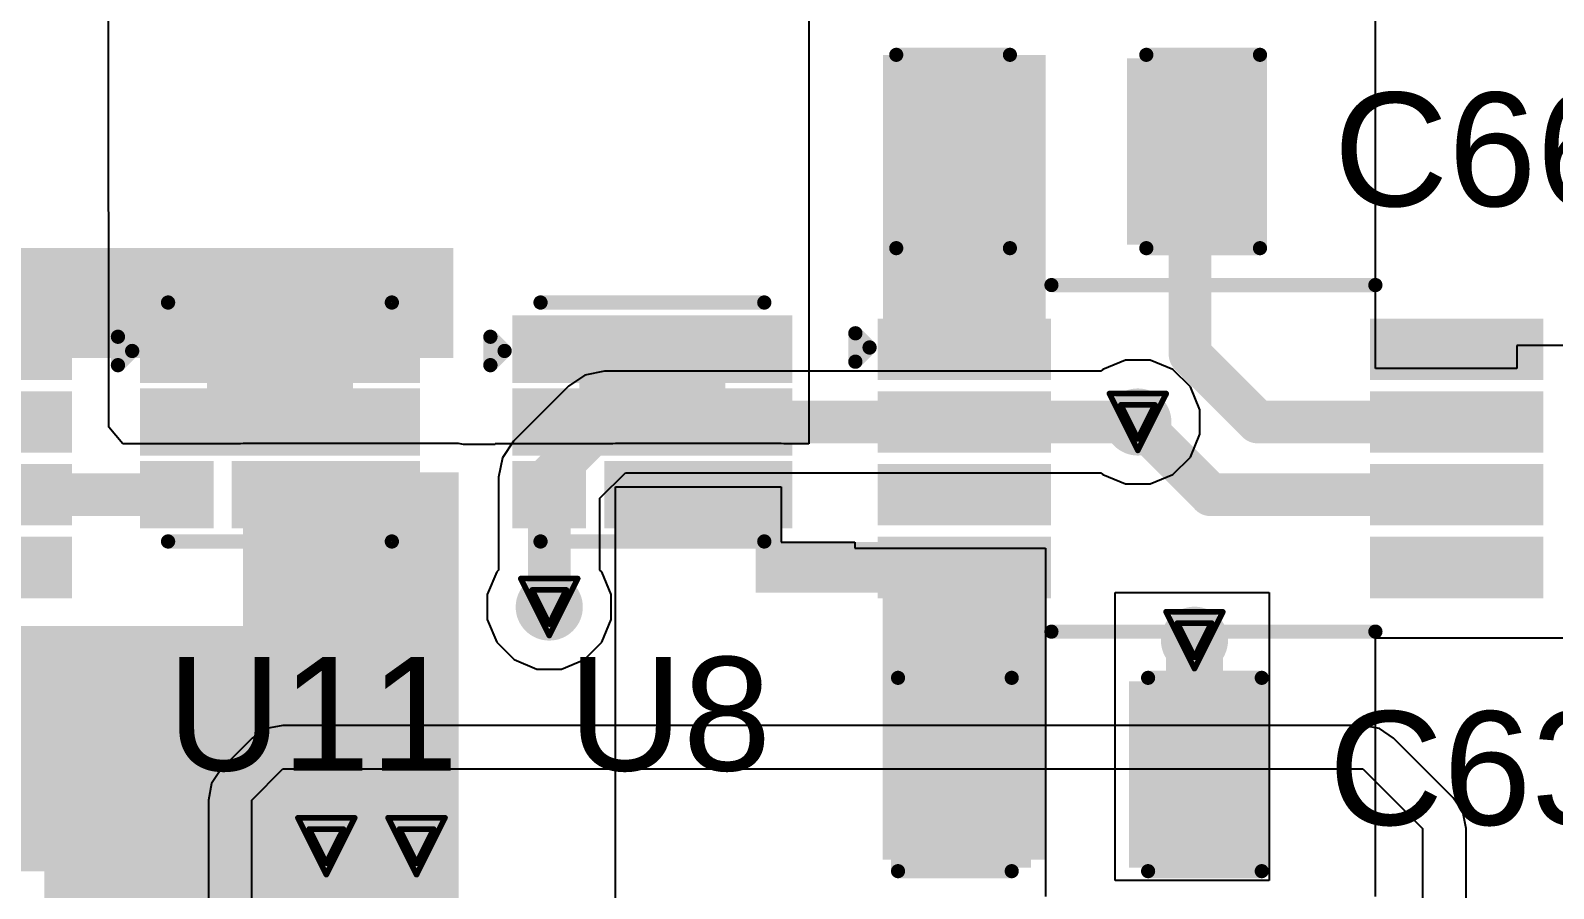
# Model space of a CAD drawing. Header units: inches. Extents: x -1 to 208, y -10 to 150.
# Drawn here: x 36.25 to 49.86, y 36.32 to 43.99 of the extents above; entities that cross this region are included whole.
import ezdxf

# ---------------------------------------------------------------- set-up
doc = ezdxf.new("R2010")
doc.units = ezdxf.units.IN
for name, color, linetype in [('Bottom Layer', 5, 'Continuous'), ('Drill Drawing', 1, 'Continuous'), ('Top Layer', 1, 'Continuous'), ('Top Overlay', 2, 'Continuous'), ('Top Paste', 8, 'Continuous'), ('Top Solder', 216, 'Continuous'), ('Via Holes', 16, 'Continuous')]:
    doc.layers.add(name, color=color, linetype=linetype)
doc.styles.add('Arial', font='', dxfattribs={"height": 0.2})
doc.styles.get('Arial').set_extended_font_data('Arial')

# ---------------------------------------------------------------- blocks, each defined once
blk = doc.blocks.new('8_VSSOP__5_3_1____3')
at = {"layer": 'Top Layer'}
for points in [[(-1.475, 1.2), (-1.475, 0.75), (-2.925, 0.75), (-2.925, 1.2)], [(2.925, 1.2), (2.925, 0.75), (1.475, 0.75), (1.475, 1.2)], [(-1.475, 0.55), (-1.475, 0.1), (-2.925, 0.1), (-2.925, 0.55)], [(2.925, 0.55), (2.925, 0.1), (1.475, 0.1), (1.475, 0.55)], [(-1.475, -0.1), (-1.475, -0.55), (-2.925, -0.55), (-2.925, -0.1)], [(2.925, -0.1), (2.925, -0.55), (1.475, -0.55), (1.475, -0.1)], [(-1.475, -0.75), (-1.475, -1.2), (-2.925, -1.2), (-2.925, -0.75)], [(2.925, -0.75), (2.925, -1.2), (1.475, -1.2), (1.475, -0.75)]]:
    blk.add_hatch(color=1, dxfattribs=at).paths.add_polyline_path(points)
at = {"layer": 'Top Paste'}
for points in [[(-1.475, 1.2), (-1.475, 0.75), (-2.925, 0.75), (-2.925, 1.2)], [(2.925, 1.2), (2.925, 0.75), (1.475, 0.75), (1.475, 1.2)], [(-1.475, 0.55), (-1.475, 0.1), (-2.925, 0.1), (-2.925, 0.55)], [(2.925, 0.55), (2.925, 0.1), (1.475, 0.1), (1.475, 0.55)], [(-1.475, -0.1), (-1.475, -0.55), (-2.925, -0.55), (-2.925, -0.1)], [(2.925, -0.1), (2.925, -0.55), (1.475, -0.55), (1.475, -0.1)], [(-1.475, -0.75), (-1.475, -1.2), (-2.925, -1.2), (-2.925, -0.75)], [(2.925, -0.75), (2.925, -1.2), (1.475, -1.2), (1.475, -0.75)]]:
    blk.add_hatch(color=8, dxfattribs=at).paths.add_polyline_path(points)
at = {"layer": 'Top Solder'}
for points in [[(-1.425, 1.25), (-1.425, 0.7), (-2.975, 0.7), (-2.975, 1.25)], [(2.975, 1.25), (2.975, 0.7), (1.425, 0.7), (1.425, 1.25)], [(-1.425, 0.6), (-1.425, 0.05), (-2.975, 0.05), (-2.975, 0.6)], [(2.975, 0.6), (2.975, 0.05), (1.425, 0.05), (1.425, 0.6)], [(-1.425, -0.05), (-1.425, -0.6), (-2.975, -0.6), (-2.975, -0.05)], [(2.975, -0.05), (2.975, -0.6), (1.425, -0.6), (1.425, -0.05)], [(-1.425, -0.7), (-1.425, -1.25), (-2.975, -1.25), (-2.975, -0.7)], [(2.975, -0.7), (2.975, -1.25), (1.425, -1.25), (1.425, -0.7)]]:
    blk.add_hatch(color=216, dxfattribs=at).paths.add_polyline_path(points)
at = {"layer": 'Top Overlay'}
for points in [[(-1.422, 1.549, 0.127, 0.127, 0), (1.473, 1.549, 0.127, 0.127, 0)], [(-3.175, 1.118, 0.127, 0.127, 0), (-3.048, 0.991, 0.127, 0.127, 0)], [(-3.175, 0.864, 0.127, 0.127, 0), (-3.175, 1.118, 0.127, 0.127, 0)], [(-3.175, 0.864, 0.127, 0.127, 0), (-3.048, 0.991, 0.127, 0.127, 0)], [(-1.422, -1.549, 0.127, 0.127, 0), (1.473, -1.549, 0.127, 0.127, 0)]]:
    blk.add_lwpolyline(points, format="xyseb", dxfattribs=at)
for points in [[(-1.454, 1.549, 0.0635, 0.0635, 1), (-1.391, 1.549, 0.0635, 0.0635, 1)], [(1.441, 1.549, 0.0635, 0.0635, 1), (1.505, 1.549, 0.0635, 0.0635, 1)], [(-3.207, 1.118, 0.0635, 0.0635, 1), (-3.143, 1.118, 0.0635, 0.0635, 1)], [(-3.207, 1.118, 0.0635, 0.0635, 1), (-3.143, 1.118, 0.0635, 0.0635, 1)], [(-3.08, 0.991, 0.0635, 0.0635, 1), (-3.016, 0.991, 0.0635, 0.0635, 1)], [(-3.08, 0.991, 0.0635, 0.0635, 1), (-3.016, 0.991, 0.0635, 0.0635, 1)], [(-3.207, 0.864, 0.0635, 0.0635, 1), (-3.143, 0.864, 0.0635, 0.0635, 1)], [(-3.207, 0.864, 0.0635, 0.0635, 1), (-3.143, 0.864, 0.0635, 0.0635, 1)], [(-1.454, -1.549, 0.0635, 0.0635, 1), (-1.391, -1.549, 0.0635, 0.0635, 1)], [(1.441, -1.549, 0.0635, 0.0635, 1), (1.505, -1.549, 0.0635, 0.0635, 1)]]:
    blk.add_lwpolyline(points, format="xyseb", close=True, dxfattribs=at)
blk = doc.blocks.new('8_VSSOP__5_3_1____4')
at = {"layer": 'Top Layer'}
for points in [[(-1.475, 1.2), (-1.475, 0.75), (-2.925, 0.75), (-2.925, 1.2)], [(2.925, 1.2), (2.925, 0.75), (1.475, 0.75), (1.475, 1.2)], [(-1.475, 0.55), (-1.475, 0.1), (-2.925, 0.1), (-2.925, 0.55)], [(2.925, 0.55), (2.925, 0.1), (1.475, 0.1), (1.475, 0.55)], [(-1.475, -0.1), (-1.475, -0.55), (-2.925, -0.55), (-2.925, -0.1)], [(2.925, -0.1), (2.925, -0.55), (1.475, -0.55), (1.475, -0.1)], [(-1.475, -0.75), (-1.475, -1.2), (-2.925, -1.2), (-2.925, -0.75)], [(2.925, -0.75), (2.925, -1.2), (1.475, -1.2), (1.475, -0.75)]]:
    blk.add_hatch(color=1, dxfattribs=at).paths.add_polyline_path(points)
at = {"layer": 'Top Paste'}
for points in [[(-1.475, 1.2), (-1.475, 0.75), (-2.925, 0.75), (-2.925, 1.2)], [(2.925, 1.2), (2.925, 0.75), (1.475, 0.75), (1.475, 1.2)], [(-1.475, 0.55), (-1.475, 0.1), (-2.925, 0.1), (-2.925, 0.55)], [(2.925, 0.55), (2.925, 0.1), (1.475, 0.1), (1.475, 0.55)], [(-1.475, -0.1), (-1.475, -0.55), (-2.925, -0.55), (-2.925, -0.1)], [(2.925, -0.1), (2.925, -0.55), (1.475, -0.55), (1.475, -0.1)], [(-1.475, -0.75), (-1.475, -1.2), (-2.925, -1.2), (-2.925, -0.75)], [(2.925, -0.75), (2.925, -1.2), (1.475, -1.2), (1.475, -0.75)]]:
    blk.add_hatch(color=8, dxfattribs=at).paths.add_polyline_path(points)
at = {"layer": 'Top Solder'}
for points in [[(-1.425, 1.25), (-1.425, 0.7), (-2.975, 0.7), (-2.975, 1.25)], [(2.975, 1.25), (2.975, 0.7), (1.425, 0.7), (1.425, 1.25)], [(-1.425, 0.6), (-1.425, 0.05), (-2.975, 0.05), (-2.975, 0.6)], [(2.975, 0.6), (2.975, 0.05), (1.425, 0.05), (1.425, 0.6)], [(-1.425, -0.05), (-1.425, -0.6), (-2.975, -0.6), (-2.975, -0.05)], [(2.975, -0.05), (2.975, -0.6), (1.425, -0.6), (1.425, -0.05)], [(-1.425, -0.7), (-1.425, -1.25), (-2.975, -1.25), (-2.975, -0.7)], [(2.975, -0.7), (2.975, -1.25), (1.425, -1.25), (1.425, -0.7)]]:
    blk.add_hatch(color=216, dxfattribs=at).paths.add_polyline_path(points)
at = {"layer": 'Top Overlay'}
for points in [[(-1.422, 1.549, 0.127, 0.127, 0), (1.473, 1.549, 0.127, 0.127, 0)], [(-3.175, 0.864, 0.127, 0.127, 0), (-3.175, 1.118, 0.127, 0.127, 0)], [(-3.175, 1.118, 0.127, 0.127, 0), (-3.048, 0.991, 0.127, 0.127, 0)], [(-3.175, 0.864, 0.127, 0.127, 0), (-3.048, 0.991, 0.127, 0.127, 0)], [(-1.422, -1.549, 0.127, 0.127, 0), (1.473, -1.549, 0.127, 0.127, 0)]]:
    blk.add_lwpolyline(points, format="xyseb", dxfattribs=at)
for points in [[(-1.454, 1.549, 0.0635, 0.0635, 1), (-1.391, 1.549, 0.0635, 0.0635, 1)], [(1.441, 1.549, 0.0635, 0.0635, 1), (1.505, 1.549, 0.0635, 0.0635, 1)], [(-3.207, 1.118, 0.0635, 0.0635, 1), (-3.143, 1.118, 0.0635, 0.0635, 1)], [(-3.207, 1.118, 0.0635, 0.0635, 1), (-3.143, 1.118, 0.0635, 0.0635, 1)], [(-3.08, 0.991, 0.0635, 0.0635, 1), (-3.016, 0.991, 0.0635, 0.0635, 1)], [(-3.08, 0.991, 0.0635, 0.0635, 1), (-3.016, 0.991, 0.0635, 0.0635, 1)], [(-3.207, 0.864, 0.0635, 0.0635, 1), (-3.143, 0.864, 0.0635, 0.0635, 1)], [(-3.207, 0.864, 0.0635, 0.0635, 1), (-3.143, 0.864, 0.0635, 0.0635, 1)], [(-1.454, -1.549, 0.0635, 0.0635, 1), (-1.391, -1.549, 0.0635, 0.0635, 1)], [(1.441, -1.549, 0.0635, 0.0635, 1), (1.505, -1.549, 0.0635, 0.0635, 1)]]:
    blk.add_lwpolyline(points, format="xyseb", close=True, dxfattribs=at)
blk = doc.blocks.new('CSD17313Q2_5')
at = {"layer": 'Top Layer'}
for points in [[(-1.15, 0.85), (-0.695, 0.85), (-0.695, 0.45), (-1.15, 0.45)], [(-0.55, 0.85), (0.55, 0.85), (0.55, -0.2), (-0.55, -0.2)], [(1.15, 0.45), (0.695, 0.45), (0.695, 0.85), (1.15, 0.85)], [(-1.15, 0.2), (-0.695, 0.2), (-0.695, -0.2), (-1.15, -0.2)], [(1.15, -0.2), (0.695, -0.2), (0.695, 0.2), (1.15, 0.2)], [(-1.15, -0.45), (-0.695, -0.45), (-0.695, -0.85), (-1.15, -0.85)], [(-0.329, -0.45), (0.521, -0.45), (0.521, -0.85), (-0.329, -0.85)], [(1.15, -0.85), (0.695, -0.85), (0.695, -0.45), (1.15, -0.45)]]:
    blk.add_hatch(color=1, dxfattribs=at).paths.add_polyline_path(points)
at = {"layer": 'Top Paste'}
for points in [[(-0.5, 0.8), (0.5, 0.8), (0.5, -0.15), (-0.5, -0.15)], [(-0.279, -0.5), (0.471, -0.5), (0.471, -0.8), (-0.279, -0.8)]]:
    blk.add_hatch(color=8, dxfattribs=at).paths.add_polyline_path(points)
at = {"layer": 'Top Solder'}
for points in [[(-1.252, 0.952), (-0.593, 0.952), (-0.593, 0.348), (-1.252, 0.348)], [(-0.652, 0.952), (0.652, 0.952), (0.652, -0.302), (-0.652, -0.302)], [(1.252, 0.348), (0.593, 0.348), (0.593, 0.952), (1.252, 0.952)], [(-1.252, 0.302), (-0.593, 0.302), (-0.593, -0.302), (-1.252, -0.302)], [(1.252, -0.302), (0.593, -0.302), (0.593, 0.302), (1.252, 0.302)], [(-1.252, -0.348), (-0.593, -0.348), (-0.593, -0.952), (-1.252, -0.952)], [(-0.431, -0.348), (0.623, -0.348), (0.623, -0.952), (-0.431, -0.952)], [(1.252, -0.952), (0.593, -0.952), (0.593, -0.348), (1.252, -0.348)]]:
    blk.add_hatch(color=216, dxfattribs=at).paths.add_polyline_path(points)
at = {"layer": 'Top Overlay'}
for points in [[(-1, 1.068, 0.127, 0.127, 0), (1, 1.068, 0.127, 0.127, 0)], [(-1.448, 0.508, 0.127, 0.127, 0), (-1.448, 0.762, 0.127, 0.127, 0)], [(-1.448, 0.762, 0.127, 0.127, 0), (-1.321, 0.635, 0.127, 0.127, 0)], [(-1.448, 0.508, 0.127, 0.127, 0), (-1.321, 0.635, 0.127, 0.127, 0)], [(-1, -1.068, 0.127, 0.127, 0), (1, -1.068, 0.127, 0.127, 0)]]:
    blk.add_lwpolyline(points, format="xyseb", dxfattribs=at)
for points in [[(-1.032, 1.068, 0.0635, 0.0635, 1), (-0.968, 1.068, 0.0635, 0.0635, 1)], [(0.968, 1.068, 0.0635, 0.0635, 1), (1.032, 1.068, 0.0635, 0.0635, 1)], [(-1.48, 0.762, 0.0635, 0.0635, 1), (-1.416, 0.762, 0.0635, 0.0635, 1)], [(-1.48, 0.762, 0.0635, 0.0635, 1), (-1.416, 0.762, 0.0635, 0.0635, 1)], [(-1.353, 0.635, 0.0635, 0.0635, 1), (-1.289, 0.635, 0.0635, 0.0635, 1)], [(-1.353, 0.635, 0.0635, 0.0635, 1), (-1.289, 0.635, 0.0635, 0.0635, 1)], [(-1.48, 0.508, 0.0635, 0.0635, 1), (-1.416, 0.508, 0.0635, 0.0635, 1)], [(-1.48, 0.508, 0.0635, 0.0635, 1), (-1.416, 0.508, 0.0635, 0.0635, 1)], [(-1.032, -1.068, 0.0635, 0.0635, 1), (-0.968, -1.068, 0.0635, 0.0635, 1)], [(0.968, -1.068, 0.0635, 0.0635, 1), (1.032, -1.068, 0.0635, 0.0635, 1)]]:
    blk.add_lwpolyline(points, format="xyseb", close=True, dxfattribs=at)
blk = doc.blocks.new('CSD17313Q2_8')
at = {"layer": 'Top Layer'}
for points in [[(-1.15, 0.85), (-0.695, 0.85), (-0.695, 0.45), (-1.15, 0.45)], [(-0.55, 0.85), (0.55, 0.85), (0.55, -0.2), (-0.55, -0.2)], [(1.15, 0.45), (0.695, 0.45), (0.695, 0.85), (1.15, 0.85)], [(-1.15, 0.2), (-0.695, 0.2), (-0.695, -0.2), (-1.15, -0.2)], [(1.15, -0.2), (0.695, -0.2), (0.695, 0.2), (1.15, 0.2)], [(-1.15, -0.45), (-0.695, -0.45), (-0.695, -0.85), (-1.15, -0.85)], [(-0.329, -0.45), (0.521, -0.45), (0.521, -0.85), (-0.329, -0.85)], [(1.15, -0.85), (0.695, -0.85), (0.695, -0.45), (1.15, -0.45)]]:
    blk.add_hatch(color=1, dxfattribs=at).paths.add_polyline_path(points)
at = {"layer": 'Top Paste'}
for points in [[(-0.5, 0.8), (0.5, 0.8), (0.5, -0.15), (-0.5, -0.15)], [(-0.279, -0.5), (0.471, -0.5), (0.471, -0.8), (-0.279, -0.8)]]:
    blk.add_hatch(color=8, dxfattribs=at).paths.add_polyline_path(points)
at = {"layer": 'Top Solder'}
for points in [[(-1.252, 0.952), (-0.593, 0.952), (-0.593, 0.348), (-1.252, 0.348)], [(-0.652, 0.952), (0.652, 0.952), (0.652, -0.302), (-0.652, -0.302)], [(1.252, 0.348), (0.593, 0.348), (0.593, 0.952), (1.252, 0.952)], [(-1.252, 0.302), (-0.593, 0.302), (-0.593, -0.302), (-1.252, -0.302)], [(1.252, -0.302), (0.593, -0.302), (0.593, 0.302), (1.252, 0.302)], [(-1.252, -0.348), (-0.593, -0.348), (-0.593, -0.952), (-1.252, -0.952)], [(-0.431, -0.348), (0.623, -0.348), (0.623, -0.952), (-0.431, -0.952)], [(1.252, -0.952), (0.593, -0.952), (0.593, -0.348), (1.252, -0.348)]]:
    blk.add_hatch(color=216, dxfattribs=at).paths.add_polyline_path(points)
at = {"layer": 'Top Overlay'}
for points in [[(-1, 1.068, 0.127, 0.127, 0), (1, 1.068, 0.127, 0.127, 0)], [(-1.448, 0.508, 0.127, 0.127, 0), (-1.448, 0.762, 0.127, 0.127, 0)], [(-1.448, 0.762, 0.127, 0.127, 0), (-1.321, 0.635, 0.127, 0.127, 0)], [(-1.448, 0.508, 0.127, 0.127, 0), (-1.321, 0.635, 0.127, 0.127, 0)], [(-1, -1.068, 0.127, 0.127, 0), (1, -1.068, 0.127, 0.127, 0)]]:
    blk.add_lwpolyline(points, format="xyseb", dxfattribs=at)
for points in [[(-1.032, 1.068, 0.0635, 0.0635, 1), (-0.968, 1.068, 0.0635, 0.0635, 1)], [(0.968, 1.068, 0.0635, 0.0635, 1), (1.032, 1.068, 0.0635, 0.0635, 1)], [(-1.48, 0.762, 0.0635, 0.0635, 1), (-1.416, 0.762, 0.0635, 0.0635, 1)], [(-1.48, 0.762, 0.0635, 0.0635, 1), (-1.416, 0.762, 0.0635, 0.0635, 1)], [(-1.353, 0.635, 0.0635, 0.0635, 1), (-1.289, 0.635, 0.0635, 0.0635, 1)], [(-1.353, 0.635, 0.0635, 0.0635, 1), (-1.289, 0.635, 0.0635, 0.0635, 1)], [(-1.48, 0.508, 0.0635, 0.0635, 1), (-1.416, 0.508, 0.0635, 0.0635, 1)], [(-1.48, 0.508, 0.0635, 0.0635, 1), (-1.416, 0.508, 0.0635, 0.0635, 1)], [(-1.032, -1.068, 0.0635, 0.0635, 1), (-0.968, -1.068, 0.0635, 0.0635, 1)], [(0.968, -1.068, 0.0635, 0.0635, 1), (1.032, -1.068, 0.0635, 0.0635, 1)]]:
    blk.add_lwpolyline(points, format="xyseb", close=True, dxfattribs=at)
blk = doc.blocks.new('C___0805_130')
at = {"layer": 'Top Layer'}
for points in [[(-1.524, 0.762), (-0.508, 0.762), (-0.508, -0.762), (-1.524, -0.762)], [(0.508, 0.762), (1.524, 0.762), (1.524, -0.762), (0.508, -0.762)]]:
    blk.add_hatch(color=1, dxfattribs=at).paths.add_polyline_path(points)
at = {"layer": 'Top Paste'}
for points in [[(-1.524, 0.762), (-0.508, 0.762), (-0.508, -0.762), (-1.524, -0.762)], [(0.508, 0.762), (1.524, 0.762), (1.524, -0.762), (0.508, -0.762)]]:
    blk.add_hatch(color=8, dxfattribs=at).paths.add_polyline_path(points)
at = {"layer": 'Top Solder'}
for points in [[(-1.594, 0.832), (-0.438, 0.832), (-0.438, -0.832), (-1.594, -0.832)], [(0.438, 0.832), (1.594, 0.832), (1.594, -0.832), (0.438, -0.832)]]:
    blk.add_hatch(color=216, dxfattribs=at).paths.add_polyline_path(points)
at = {"layer": 'Top Overlay'}
for points in [[(-1.626, 0.864, 0.127, 0.127, 0), (-0.61, 0.864, 0.127, 0.127, 0)], [(-1.626, -0.864, 0.127, 0.127, 0), (-1.626, 0.864, 0.127, 0.127, 0)], [(0.61, 0.864, 0.127, 0.127, 0), (1.626, 0.864, 0.127, 0.127, 0)], [(1.626, -0.864, 0.127, 0.127, 0), (1.626, 0.864, 0.127, 0.127, 0)], [(-1.626, -0.864, 0.127, 0.127, 0), (-0.61, -0.864, 0.127, 0.127, 0)], [(0.61, -0.864, 0.127, 0.127, 0), (1.626, -0.864, 0.127, 0.127, 0)]]:
    blk.add_lwpolyline(points, format="xyseb", dxfattribs=at)
for points in [[(-1.657, 0.864, 0.0635, 0.0635, 1), (-1.594, 0.864, 0.0635, 0.0635, 1)], [(-1.657, 0.864, 0.0635, 0.0635, 1), (-1.594, 0.864, 0.0635, 0.0635, 1)], [(-0.641, 0.864, 0.0635, 0.0635, 1), (-0.578, 0.864, 0.0635, 0.0635, 1)], [(0.578, 0.864, 0.0635, 0.0635, 1), (0.641, 0.864, 0.0635, 0.0635, 1)], [(1.594, 0.864, 0.0635, 0.0635, 1), (1.657, 0.864, 0.0635, 0.0635, 1)], [(1.594, 0.864, 0.0635, 0.0635, 1), (1.657, 0.864, 0.0635, 0.0635, 1)], [(-1.657, -0.864, 0.0635, 0.0635, 1), (-1.594, -0.864, 0.0635, 0.0635, 1)], [(-1.657, -0.864, 0.0635, 0.0635, 1), (-1.594, -0.864, 0.0635, 0.0635, 1)], [(-0.641, -0.864, 0.0635, 0.0635, 1), (-0.578, -0.864, 0.0635, 0.0635, 1)], [(0.578, -0.864, 0.0635, 0.0635, 1), (0.641, -0.864, 0.0635, 0.0635, 1)], [(1.594, -0.864, 0.0635, 0.0635, 1), (1.657, -0.864, 0.0635, 0.0635, 1)], [(1.594, -0.864, 0.0635, 0.0635, 1), (1.657, -0.864, 0.0635, 0.0635, 1)]]:
    blk.add_lwpolyline(points, format="xyseb", close=True, dxfattribs=at)
blk = doc.blocks.new('C___0805_133')
at = {"layer": 'Top Layer'}
for points in [[(-1.524, 0.762), (-0.508, 0.762), (-0.508, -0.762), (-1.524, -0.762)], [(0.508, 0.762), (1.524, 0.762), (1.524, -0.762), (0.508, -0.762)]]:
    blk.add_hatch(color=1, dxfattribs=at).paths.add_polyline_path(points)
at = {"layer": 'Top Paste'}
for points in [[(-1.524, 0.762), (-0.508, 0.762), (-0.508, -0.762), (-1.524, -0.762)], [(0.508, 0.762), (1.524, 0.762), (1.524, -0.762), (0.508, -0.762)]]:
    blk.add_hatch(color=8, dxfattribs=at).paths.add_polyline_path(points)
at = {"layer": 'Top Solder'}
for points in [[(-1.594, 0.832), (-0.438, 0.832), (-0.438, -0.832), (-1.594, -0.832)], [(0.438, 0.832), (1.594, 0.832), (1.594, -0.832), (0.438, -0.832)]]:
    blk.add_hatch(color=216, dxfattribs=at).paths.add_polyline_path(points)
at = {"layer": 'Top Overlay'}
for points in [[(-0.61, 0.864, 0.127, 0.127, 0), (-1.626, 0.864, 0.127, 0.127, 0)], [(-1.626, 0.864, 0.127, 0.127, 0), (-1.626, -0.864, 0.127, 0.127, 0)], [(1.626, 0.864, 0.127, 0.127, 0), (0.61, 0.864, 0.127, 0.127, 0)], [(1.626, 0.864, 0.127, 0.127, 0), (1.626, -0.864, 0.127, 0.127, 0)], [(-0.61, -0.864, 0.127, 0.127, 0), (-1.626, -0.864, 0.127, 0.127, 0)], [(1.626, -0.864, 0.127, 0.127, 0), (0.61, -0.864, 0.127, 0.127, 0)]]:
    blk.add_lwpolyline(points, format="xyseb", dxfattribs=at)
for points in [[(-1.657, 0.864, 0.0635, 0.0635, 1), (-1.594, 0.864, 0.0635, 0.0635, 1)], [(-1.657, 0.864, 0.0635, 0.0635, 1), (-1.594, 0.864, 0.0635, 0.0635, 1)], [(-0.641, 0.864, 0.0635, 0.0635, 1), (-0.578, 0.864, 0.0635, 0.0635, 1)], [(0.578, 0.864, 0.0635, 0.0635, 1), (0.641, 0.864, 0.0635, 0.0635, 1)], [(1.594, 0.864, 0.0635, 0.0635, 1), (1.657, 0.864, 0.0635, 0.0635, 1)], [(1.594, 0.864, 0.0635, 0.0635, 1), (1.657, 0.864, 0.0635, 0.0635, 1)], [(-1.657, -0.864, 0.0635, 0.0635, 1), (-1.594, -0.864, 0.0635, 0.0635, 1)], [(-1.657, -0.864, 0.0635, 0.0635, 1), (-1.594, -0.864, 0.0635, 0.0635, 1)], [(-0.641, -0.864, 0.0635, 0.0635, 1), (-0.578, -0.864, 0.0635, 0.0635, 1)], [(0.578, -0.864, 0.0635, 0.0635, 1), (0.641, -0.864, 0.0635, 0.0635, 1)], [(1.594, -0.864, 0.0635, 0.0635, 1), (1.657, -0.864, 0.0635, 0.0635, 1)], [(1.594, -0.864, 0.0635, 0.0635, 1), (1.657, -0.864, 0.0635, 0.0635, 1)]]:
    blk.add_lwpolyline(points, format="xyseb", close=True, dxfattribs=at)

msp = doc.modelspace()

# ---------------------------------------------------------------- hatches: boundary and pattern name
at = {"layer": 'Bottom Layer'}
h = msp.add_hatch(color=5, dxfattribs=at)
edge = h.paths.add_edge_path()
edge.add_arc((46.147, 40.489), 0.3, 0, 360)
h = msp.add_hatch(color=5, dxfattribs=at)
edge = h.paths.add_edge_path()
edge.add_arc((40.886, 38.835), 0.3, 0, 360)
h = msp.add_hatch(color=5, dxfattribs=at)
edge = h.paths.add_edge_path()
edge.add_arc((46.653, 38.538), 0.3, 0, 360)
h = msp.add_hatch(color=5, dxfattribs=at)
edge = h.paths.add_edge_path()
edge.add_arc((38.893, 36.697), 0.3, 0, 360)
h = msp.add_hatch(color=5, dxfattribs=at)
edge = h.paths.add_edge_path()
edge.add_arc((39.7, 36.697), 0.3, 0, 360)
at = {"layer": 'Top Layer'}
for points in [[(45.322, 43.77), (43.869, 43.77), (43.869, 41.166), (45.322, 41.166)], [(35.12, 41.061), (40.028, 41.061), (40.028, 42.044), (35.12, 42.044)], [(38.15, 37.668), (40.076, 37.668), (40.076, 40.039), (38.15, 40.039)], [(41.479, 39.363), (42.958, 39.363), (42.958, 40.039), (41.479, 40.039)], [(42.731, 38.964), (45.322, 38.964), (45.322, 39.417), (42.731, 39.417)], [(45.322, 39.32), (43.866, 39.32), (43.866, 36.576), (45.322, 36.576)], [(28.415, 36.471), (40.076, 36.471), (40.076, 38.664), (28.415, 38.664)], [(36.373, 34.14), (40.076, 34.14), (40.076, 37.16), (36.373, 37.16)]]:
    msp.add_hatch(color=1, dxfattribs=at).paths.add_polyline_path(points)
h = msp.add_hatch(color=1, dxfattribs=at)
edge = h.paths.add_edge_path()
edge.add_arc((46.147, 40.489), 0.3, 0, 360)
h = msp.add_hatch(color=1, dxfattribs=at)
edge = h.paths.add_edge_path()
edge.add_arc((40.886, 38.835), 0.3, 0, 360)
h = msp.add_hatch(color=1, dxfattribs=at)
edge = h.paths.add_edge_path()
edge.add_arc((46.653, 38.538), 0.3, 0, 360)
h = msp.add_hatch(color=1, dxfattribs=at)
edge = h.paths.add_edge_path()
edge.add_arc((38.893, 36.697), 0.3, 0, 360)
h = msp.add_hatch(color=1, dxfattribs=at)
edge = h.paths.add_edge_path()
edge.add_arc((39.7, 36.697), 0.3, 0, 360)
at = {"layer": 'Via Holes'}
h = msp.add_hatch(color=7, dxfattribs=at)
edge = h.paths.add_edge_path()
edge.add_arc((46.147, 40.489), 0.15, 0, 360)
h = msp.add_hatch(color=7, dxfattribs=at)
edge = h.paths.add_edge_path()
edge.add_arc((40.886, 38.835), 0.15, 0, 360)
h = msp.add_hatch(color=7, dxfattribs=at)
edge = h.paths.add_edge_path()
edge.add_arc((46.653, 38.538), 0.15, 0, 360)
h = msp.add_hatch(color=7, dxfattribs=at)
edge = h.paths.add_edge_path()
edge.add_arc((38.893, 36.697), 0.15, 0, 360)
h = msp.add_hatch(color=7, dxfattribs=at)
edge = h.paths.add_edge_path()
edge.add_arc((39.7, 36.697), 0.15, 0, 360)

# ---------------------------------------------------------------- linework, layer by layer
at = {"layer": 'Bottom Layer'}
for p, q in [((46.036, 41.043), (45.833, 40.959)), ((46.257, 41.043), (46.036, 41.043)), ((46.46, 40.959), (46.257, 41.043)), ((41.205, 40.908), (41.058, 40.81)), ((41.379, 40.942), (41.205, 40.908)), ((45.816, 40.942), (41.379, 40.942)), ((41.379, 40.942), (41.379, 40.942)), ((45.833, 40.959), (45.816, 40.942)), ((46.616, 40.803), (46.46, 40.959)), ((41.058, 40.81), (40.565, 40.317)), ((46.701, 40.599), (46.616, 40.803)), ((46.701, 40.379), (46.701, 40.599)), ((40.565, 40.317), (40.467, 40.17)), ((46.616, 40.175), (46.701, 40.379)), ((40.467, 40.17), (40.433, 39.996)), ((46.46, 40.02), (46.616, 40.175)), ((41.339, 39.808), (41.567, 40.036)), ((41.567, 40.036), (45.816, 40.036)), ((45.816, 40.036), (45.833, 40.02)), ((40.433, 39.996), (40.433, 39.166)), ((45.833, 40.02), (46.036, 39.935)), ((46.036, 39.935), (46.257, 39.935)), ((46.257, 39.935), (46.46, 40.02)), ((41.339, 39.166), (41.339, 39.808)), ((40.416, 39.149), (40.332, 38.946)), ((40.433, 39.166), (40.416, 39.149)), ((41.356, 39.149), (41.339, 39.166)), ((41.44, 38.946), (41.356, 39.149)), ((40.332, 38.946), (40.332, 38.725)), ((41.44, 38.725), (41.44, 38.946)), ((40.332, 38.725), (40.416, 38.522)), ((41.356, 38.522), (41.44, 38.725)), ((40.416, 38.522), (40.572, 38.366)), ((41.2, 38.366), (41.356, 38.522)), ((40.572, 38.366), (40.776, 38.281)), ((40.776, 38.281), (40.996, 38.281)), ((40.996, 38.281), (41.2, 38.366)), ((38.358, 37.748), (38.232, 37.663)), ((38.506, 37.777), (38.358, 37.748)), ((48.158, 37.777), (38.506, 37.777)), ((48.307, 37.748), (48.158, 37.777)), ((48.433, 37.663), (48.307, 37.748)), ((38.232, 37.663), (37.952, 37.384)), ((48.966, 37.13), (48.433, 37.663)), ((37.952, 37.384), (37.868, 37.258)), ((38.227, 37.109), (38.506, 37.389)), ((38.506, 37.389), (48.158, 37.389)), ((48.158, 37.389), (48.692, 36.855)), ((37.868, 37.258), (37.839, 37.109)), ((37.839, 37.109), (37.839, 34.442)), ((38.227, 34.442), (38.227, 37.109)), ((49.051, 37.004), (48.966, 37.13)), ((49.08, 36.855), (49.051, 37.004)), ((48.692, 36.855), (48.692, 12.764)), ((49.08, 12.764), (49.08, 36.855))]:
    msp.add_line(p, q, dxfattribs=at)
for points in [[(40.886, 39.996, 0.381, 0.381, 0), (41.379, 40.489, 0.381, 0.381, 0)], [(41.379, 40.489, 0.381, 0.381, 0), (46.147, 40.489, 0.381, 0.381, 0)], [(40.886, 38.835, 0.381, 0.381, 0), (40.886, 39.996, 0.381, 0.381, 0)]]:
    msp.add_lwpolyline(points, format="xyseb", dxfattribs=at)
for points in [[(41.284, 40.489, 0.191, 0.191, 1), (41.474, 40.489, 0.191, 0.191, 1)], [(41.284, 40.489, 0.191, 0.191, 1), (41.474, 40.489, 0.191, 0.191, 1)], [(46.051, 40.489, 0.191, 0.191, 1), (46.242, 40.489, 0.191, 0.191, 1)], [(40.791, 39.996, 0.191, 0.191, 1), (40.981, 39.996, 0.191, 0.191, 1)], [(40.791, 39.996, 0.191, 0.191, 1), (40.981, 39.996, 0.191, 0.191, 1)], [(40.791, 38.835, 0.191, 0.191, 1), (40.981, 38.835, 0.191, 0.191, 1)]]:
    msp.add_lwpolyline(points, format="xyseb", close=True, dxfattribs=at)
at = {"layer": 'Drill Drawing'}
for points in [[(45.893, 40.743, 0.0508, 0.0508, 0), (46.401, 40.743, 0.0508, 0.0508, 0)], [(45.893, 40.743, 0.0508, 0.0508, 0), (46.147, 40.235, 0.0508, 0.0508, 0)], [(46.147, 40.235, 0.0508, 0.0508, 0), (46.401, 40.743, 0.0508, 0.0508, 0)], [(45.994, 40.642, 0.0508, 0.0508, 0), (46.299, 40.642, 0.0508, 0.0508, 0)], [(45.994, 40.642, 0.0508, 0.0508, 0), (46.147, 40.337, 0.0508, 0.0508, 0)], [(46.147, 40.337, 0.0508, 0.0508, 0), (46.299, 40.642, 0.0508, 0.0508, 0)], [(40.632, 39.089, 0.0508, 0.0508, 0), (41.14, 39.089, 0.0508, 0.0508, 0)], [(40.632, 39.089, 0.0508, 0.0508, 0), (40.886, 38.581, 0.0508, 0.0508, 0)], [(40.886, 38.581, 0.0508, 0.0508, 0), (41.14, 39.089, 0.0508, 0.0508, 0)], [(40.733, 38.988, 0.0508, 0.0508, 0), (41.038, 38.988, 0.0508, 0.0508, 0)], [(40.733, 38.988, 0.0508, 0.0508, 0), (40.886, 38.683, 0.0508, 0.0508, 0)], [(40.886, 38.683, 0.0508, 0.0508, 0), (41.038, 38.988, 0.0508, 0.0508, 0)], [(46.399, 38.792, 0.0508, 0.0508, 0), (46.907, 38.792, 0.0508, 0.0508, 0)], [(46.399, 38.792, 0.0508, 0.0508, 0), (46.653, 38.284, 0.0508, 0.0508, 0)], [(46.653, 38.284, 0.0508, 0.0508, 0), (46.907, 38.792, 0.0508, 0.0508, 0)], [(46.5, 38.691, 0.0508, 0.0508, 0), (46.805, 38.691, 0.0508, 0.0508, 0)], [(46.5, 38.691, 0.0508, 0.0508, 0), (46.653, 38.386, 0.0508, 0.0508, 0)], [(46.653, 38.386, 0.0508, 0.0508, 0), (46.805, 38.691, 0.0508, 0.0508, 0)], [(38.639, 36.951, 0.0508, 0.0508, 0), (39.147, 36.951, 0.0508, 0.0508, 0)], [(38.639, 36.951, 0.0508, 0.0508, 0), (38.893, 36.443, 0.0508, 0.0508, 0)], [(38.893, 36.443, 0.0508, 0.0508, 0), (39.147, 36.951, 0.0508, 0.0508, 0)], [(39.446, 36.951, 0.0508, 0.0508, 0), (39.954, 36.951, 0.0508, 0.0508, 0)], [(39.446, 36.951, 0.0508, 0.0508, 0), (39.7, 36.443, 0.0508, 0.0508, 0)], [(39.7, 36.443, 0.0508, 0.0508, 0), (39.954, 36.951, 0.0508, 0.0508, 0)], [(38.741, 36.85, 0.0508, 0.0508, 0), (39.046, 36.85, 0.0508, 0.0508, 0)], [(38.741, 36.85, 0.0508, 0.0508, 0), (38.893, 36.545, 0.0508, 0.0508, 0)], [(38.893, 36.545, 0.0508, 0.0508, 0), (39.046, 36.85, 0.0508, 0.0508, 0)], [(39.548, 36.85, 0.0508, 0.0508, 0), (39.852, 36.85, 0.0508, 0.0508, 0)], [(39.548, 36.85, 0.0508, 0.0508, 0), (39.7, 36.545, 0.0508, 0.0508, 0)], [(39.7, 36.545, 0.0508, 0.0508, 0), (39.852, 36.85, 0.0508, 0.0508, 0)]]:
    msp.add_lwpolyline(points, format="xyseb", dxfattribs=at)
for points in [[(45.88, 40.743, 0.0254, 0.0254, 1), (45.905, 40.743, 0.0254, 0.0254, 1)], [(45.88, 40.743, 0.0254, 0.0254, 1), (45.905, 40.743, 0.0254, 0.0254, 1)], [(46.388, 40.743, 0.0254, 0.0254, 1), (46.413, 40.743, 0.0254, 0.0254, 1)], [(46.388, 40.743, 0.0254, 0.0254, 1), (46.413, 40.743, 0.0254, 0.0254, 1)], [(45.982, 40.642, 0.0254, 0.0254, 1), (46.007, 40.642, 0.0254, 0.0254, 1)], [(45.982, 40.642, 0.0254, 0.0254, 1), (46.007, 40.642, 0.0254, 0.0254, 1)], [(46.286, 40.642, 0.0254, 0.0254, 1), (46.312, 40.642, 0.0254, 0.0254, 1)], [(46.286, 40.642, 0.0254, 0.0254, 1), (46.312, 40.642, 0.0254, 0.0254, 1)], [(46.134, 40.337, 0.0254, 0.0254, 1), (46.159, 40.337, 0.0254, 0.0254, 1)], [(46.134, 40.337, 0.0254, 0.0254, 1), (46.159, 40.337, 0.0254, 0.0254, 1)], [(46.134, 40.235, 0.0254, 0.0254, 1), (46.159, 40.235, 0.0254, 0.0254, 1)], [(46.134, 40.235, 0.0254, 0.0254, 1), (46.159, 40.235, 0.0254, 0.0254, 1)], [(40.619, 39.089, 0.0254, 0.0254, 1), (40.645, 39.089, 0.0254, 0.0254, 1)], [(40.619, 39.089, 0.0254, 0.0254, 1), (40.645, 39.089, 0.0254, 0.0254, 1)], [(41.127, 39.089, 0.0254, 0.0254, 1), (41.153, 39.089, 0.0254, 0.0254, 1)], [(41.127, 39.089, 0.0254, 0.0254, 1), (41.153, 39.089, 0.0254, 0.0254, 1)], [(40.721, 38.988, 0.0254, 0.0254, 1), (40.746, 38.988, 0.0254, 0.0254, 1)], [(40.721, 38.988, 0.0254, 0.0254, 1), (40.746, 38.988, 0.0254, 0.0254, 1)], [(41.026, 38.988, 0.0254, 0.0254, 1), (41.051, 38.988, 0.0254, 0.0254, 1)], [(41.026, 38.988, 0.0254, 0.0254, 1), (41.051, 38.988, 0.0254, 0.0254, 1)], [(46.386, 38.792, 0.0254, 0.0254, 1), (46.411, 38.792, 0.0254, 0.0254, 1)], [(46.386, 38.792, 0.0254, 0.0254, 1), (46.411, 38.792, 0.0254, 0.0254, 1)], [(46.894, 38.792, 0.0254, 0.0254, 1), (46.919, 38.792, 0.0254, 0.0254, 1)], [(46.894, 38.792, 0.0254, 0.0254, 1), (46.919, 38.792, 0.0254, 0.0254, 1)], [(40.873, 38.683, 0.0254, 0.0254, 1), (40.899, 38.683, 0.0254, 0.0254, 1)], [(40.873, 38.683, 0.0254, 0.0254, 1), (40.899, 38.683, 0.0254, 0.0254, 1)], [(46.488, 38.691, 0.0254, 0.0254, 1), (46.513, 38.691, 0.0254, 0.0254, 1)], [(46.488, 38.691, 0.0254, 0.0254, 1), (46.513, 38.691, 0.0254, 0.0254, 1)], [(46.792, 38.691, 0.0254, 0.0254, 1), (46.818, 38.691, 0.0254, 0.0254, 1)], [(46.792, 38.691, 0.0254, 0.0254, 1), (46.818, 38.691, 0.0254, 0.0254, 1)], [(40.873, 38.581, 0.0254, 0.0254, 1), (40.899, 38.581, 0.0254, 0.0254, 1)], [(40.873, 38.581, 0.0254, 0.0254, 1), (40.899, 38.581, 0.0254, 0.0254, 1)], [(46.64, 38.386, 0.0254, 0.0254, 1), (46.665, 38.386, 0.0254, 0.0254, 1)], [(46.64, 38.386, 0.0254, 0.0254, 1), (46.665, 38.386, 0.0254, 0.0254, 1)], [(46.64, 38.284, 0.0254, 0.0254, 1), (46.665, 38.284, 0.0254, 0.0254, 1)], [(46.64, 38.284, 0.0254, 0.0254, 1), (46.665, 38.284, 0.0254, 0.0254, 1)], [(38.627, 36.951, 0.0254, 0.0254, 1), (38.652, 36.951, 0.0254, 0.0254, 1)], [(38.627, 36.951, 0.0254, 0.0254, 1), (38.652, 36.951, 0.0254, 0.0254, 1)], [(39.135, 36.951, 0.0254, 0.0254, 1), (39.16, 36.951, 0.0254, 0.0254, 1)], [(39.135, 36.951, 0.0254, 0.0254, 1), (39.16, 36.951, 0.0254, 0.0254, 1)], [(39.433, 36.951, 0.0254, 0.0254, 1), (39.459, 36.951, 0.0254, 0.0254, 1)], [(39.433, 36.951, 0.0254, 0.0254, 1), (39.459, 36.951, 0.0254, 0.0254, 1)], [(39.941, 36.951, 0.0254, 0.0254, 1), (39.967, 36.951, 0.0254, 0.0254, 1)], [(39.941, 36.951, 0.0254, 0.0254, 1), (39.967, 36.951, 0.0254, 0.0254, 1)], [(38.728, 36.85, 0.0254, 0.0254, 1), (38.754, 36.85, 0.0254, 0.0254, 1)], [(38.728, 36.85, 0.0254, 0.0254, 1), (38.754, 36.85, 0.0254, 0.0254, 1)], [(39.033, 36.85, 0.0254, 0.0254, 1), (39.058, 36.85, 0.0254, 0.0254, 1)], [(39.033, 36.85, 0.0254, 0.0254, 1), (39.058, 36.85, 0.0254, 0.0254, 1)], [(39.535, 36.85, 0.0254, 0.0254, 1), (39.56, 36.85, 0.0254, 0.0254, 1)], [(39.535, 36.85, 0.0254, 0.0254, 1), (39.56, 36.85, 0.0254, 0.0254, 1)], [(39.84, 36.85, 0.0254, 0.0254, 1), (39.865, 36.85, 0.0254, 0.0254, 1)], [(39.84, 36.85, 0.0254, 0.0254, 1), (39.865, 36.85, 0.0254, 0.0254, 1)], [(38.881, 36.545, 0.0254, 0.0254, 1), (38.906, 36.545, 0.0254, 0.0254, 1)], [(38.881, 36.545, 0.0254, 0.0254, 1), (38.906, 36.545, 0.0254, 0.0254, 1)], [(39.687, 36.545, 0.0254, 0.0254, 1), (39.713, 36.545, 0.0254, 0.0254, 1)], [(39.687, 36.545, 0.0254, 0.0254, 1), (39.713, 36.545, 0.0254, 0.0254, 1)], [(38.881, 36.443, 0.0254, 0.0254, 1), (38.906, 36.443, 0.0254, 0.0254, 1)], [(38.881, 36.443, 0.0254, 0.0254, 1), (38.906, 36.443, 0.0254, 0.0254, 1)], [(39.687, 36.443, 0.0254, 0.0254, 1), (39.713, 36.443, 0.0254, 0.0254, 1)], [(39.687, 36.443, 0.0254, 0.0254, 1), (39.713, 36.443, 0.0254, 0.0254, 1)]]:
    msp.add_lwpolyline(points, format="xyseb", close=True, dxfattribs=at)
at = {"layer": 'Top Layer'}
for p, q in [((36.949, 40.444), (36.946, 45.631)), ((43.205, 44.207), (43.205, 40.293)), ((48.272, 40.968), (48.272, 44.207)), ((49.993, 41.173), (49.533, 41.173)), ((49.533, 41.173), (49.533, 40.968)), ((49.533, 40.968), (48.272, 40.968)), ((37.075, 40.293), (36.949, 40.444)), ((38.15, 40.298), (38.125, 40.293)), ((40.076, 40.298), (38.15, 40.298)), ((40.121, 40.289), (40.076, 40.298)), ((41.479, 40.298), (41.454, 40.293)), ((42.958, 40.298), (41.479, 40.298)), ((42.983, 40.293), (42.958, 40.298)), ((38.125, 40.293), (37.075, 40.293)), ((40.404, 40.289), (40.121, 40.289)), ((41.454, 40.293), (40.404, 40.293)), ((40.404, 40.293), (40.404, 40.289)), ((43.205, 40.293), (42.983, 40.293)), ((41.479, 33.66), (41.479, 39.91)), ((41.479, 39.91), (42.958, 39.91)), ((42.958, 39.91), (42.958, 39.414)), ((42.958, 39.414), (43.618, 39.414)), ((43.618, 39.414), (43.618, 39.36)), ((43.618, 39.36), (45.322, 39.36)), ((45.322, 39.36), (45.322, 36.246)), ((45.944, 36.391), (45.944, 38.964)), ((45.944, 38.964), (47.322, 38.964)), ((47.322, 38.964), (47.322, 36.391)), ((48.272, 36.246), (48.272, 38.56)), ((48.272, 38.56), (49.993, 38.56)), ((47.322, 36.391), (45.944, 36.391))]:
    msp.add_line(p, q, dxfattribs=at)
for points in [[(46.613, 42.953, 0.381, 0.381, 0), (46.629, 42.968, 0.381, 0.381, 0)], [(46.613, 41.094, 0.381, 0.381, 0), (46.613, 42.699, 0.381, 0.381, 0)], [(46.613, 41.094, 0.381, 0.381, 0), (47.218, 40.489, 0.381, 0.381, 0)], [(44.597, 40.489, 0.381, 0.381, 0), (46.147, 40.489, 0.381, 0.381, 0)], [(46.147, 40.489, 0.381, 0.381, 0), (46.797, 39.839, 0.381, 0.381, 0)], [(47.218, 40.489, 0.381, 0.381, 0), (48.997, 40.489, 0.381, 0.381, 0)], [(35.845, 39.839, 0.381, 0.381, 0), (37.556, 39.839, 0.381, 0.381, 0)], [(40.886, 38.835, 0.381, 0.381, 0), (40.886, 39.838, 0.381, 0.381, 0)], [(46.797, 39.839, 0.381, 0.381, 0), (48.997, 39.839, 0.381, 0.381, 0)], [(46.653, 37.338, 0.508, 0.508, 0), (46.653, 38.538, 0.508, 0.508, 0)]]:
    msp.add_lwpolyline(points, format="xyseb", dxfattribs=at)
for points in [[(46.533, 42.968, 0.191, 0.191, 1), (46.724, 42.968, 0.191, 0.191, 1)], [(46.518, 42.953, 0.191, 0.191, 1), (46.708, 42.953, 0.191, 0.191, 1)], [(46.518, 42.699, 0.191, 0.191, 1), (46.708, 42.699, 0.191, 0.191, 1)], [(46.518, 41.094, 0.191, 0.191, 1), (46.708, 41.094, 0.191, 0.191, 1)], [(46.518, 41.094, 0.191, 0.191, 1), (46.708, 41.094, 0.191, 0.191, 1)], [(44.501, 40.489, 0.191, 0.191, 1), (44.692, 40.489, 0.191, 0.191, 1)], [(46.051, 40.489, 0.191, 0.191, 1), (46.242, 40.489, 0.191, 0.191, 1)], [(46.051, 40.489, 0.191, 0.191, 1), (46.242, 40.489, 0.191, 0.191, 1)], [(47.122, 40.489, 0.191, 0.191, 1), (47.313, 40.489, 0.191, 0.191, 1)], [(47.122, 40.489, 0.191, 0.191, 1), (47.313, 40.489, 0.191, 0.191, 1)], [(48.901, 40.489, 0.191, 0.191, 1), (49.092, 40.489, 0.191, 0.191, 1)], [(37.461, 39.839, 0.191, 0.191, 1), (37.651, 39.839, 0.191, 0.191, 1)], [(40.791, 39.838, 0.191, 0.191, 1), (40.981, 39.838, 0.191, 0.191, 1)], [(46.701, 39.839, 0.191, 0.191, 1), (46.892, 39.839, 0.191, 0.191, 1)], [(46.701, 39.839, 0.191, 0.191, 1), (46.892, 39.839, 0.191, 0.191, 1)], [(48.901, 39.839, 0.191, 0.191, 1), (49.092, 39.839, 0.191, 0.191, 1)], [(40.791, 38.835, 0.191, 0.191, 1), (40.981, 38.835, 0.191, 0.191, 1)], [(46.526, 38.538, 0.254, 0.254, 1), (46.78, 38.538, 0.254, 0.254, 1)], [(46.526, 37.338, 0.254, 0.254, 1), (46.78, 37.338, 0.254, 0.254, 1)]]:
    msp.add_lwpolyline(points, format="xyseb", close=True, dxfattribs=at)

# ---------------------------------------------------------------- block references
for name, p in [('C___0805_130', (45.613, 42.907)), ('8_VSSOP__5_3_1____3', (33.645, 40.164)), ('8_VSSOP__5_3_1____4', (46.797, 40.164)), ('CSD17313Q2_5', (38.479, 40.489)), ('CSD17313Q2_8', (41.808, 40.489))]:
    msp.add_blockref(name, p)
at = {"rotation": 180}
msp.add_blockref('C___0805_133', (45.629, 37.338), dxfattribs=at)

# ---------------------------------------------------------------- texts
at = {"layer": 'Top Overlay', "style": 'Arial'}
for s, p in [('C66', (47.896, 42.418)), ('U8', (41.055, 37.373)), ('U11', (37.47, 37.373)), ('C63', (47.851, 36.887))]:
    msp.add_text(s, height=1.016, dxfattribs=at).set_placement(p)

doc.saveas('drawing.dxf')
